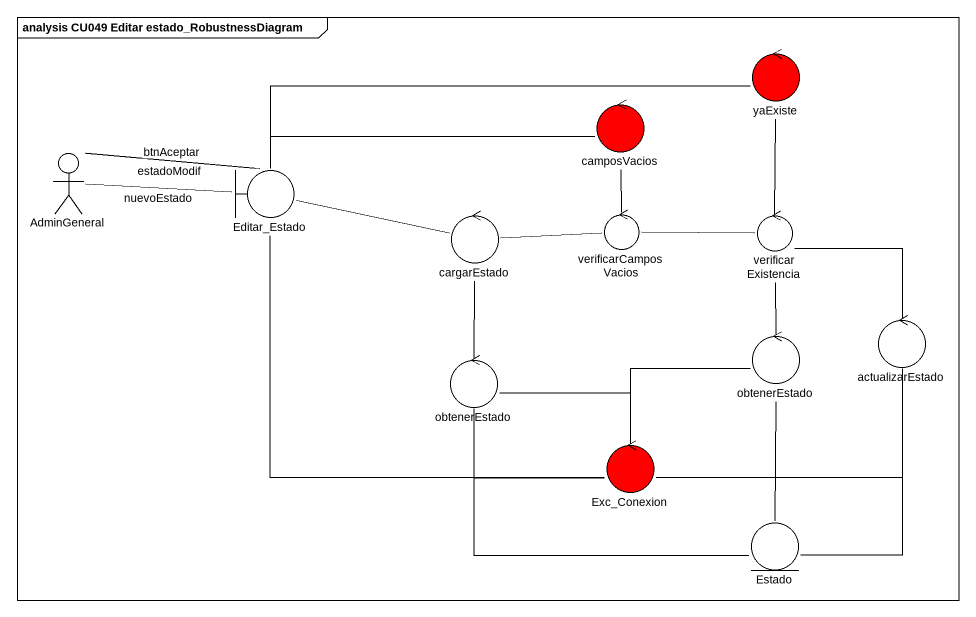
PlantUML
@startuml
mainframe analysis CU049 Editar estado_RobustnessDiagram
control yaExiste #FF0000
control camposVacios #FF0000
actor AdminGeneral
boundary Editar_Estado
control cargarEstado
control verificarCamposVacios
control verificarExistencia
control actualizarEstado
control obtenerEstado
control "obtenerEstado" as obtenerEstado_2
control Exc_Conexion #FF0000
entity Estado
yaExiste -left- Editar_Estado
camposVacios -left- Editar_Estado
AdminGeneral -right- Editar_Estado : estadoModif
AdminGeneral -right- Editar_Estado : btnAceptar
AdminGeneral -right- Editar_Estado : nuevoEstado
cargarEstado -left- Editar_Estado
cargarEstado -right- verificarCamposVacios
verificarCamposVacios -up- camposVacios
verificarCamposVacios -right- verificarExistencia
verificarExistencia -up- yaExiste
verificarExistencia -- actualizarEstado
verificarExistencia -- obtenerEstado_2
actualizarEstado -left- Exc_Conexion
actualizarEstado -- Estado
obtenerEstado -up- cargarEstado
obtenerEstado -right- Exc_Conexion
obtenerEstado -right- Exc_Conexion
obtenerEstado -right- Estado
obtenerEstado_2 -- Exc_Conexion
obtenerEstado_2 -- Estado
Exc_Conexion -up- Editar_Estado
@enduml
